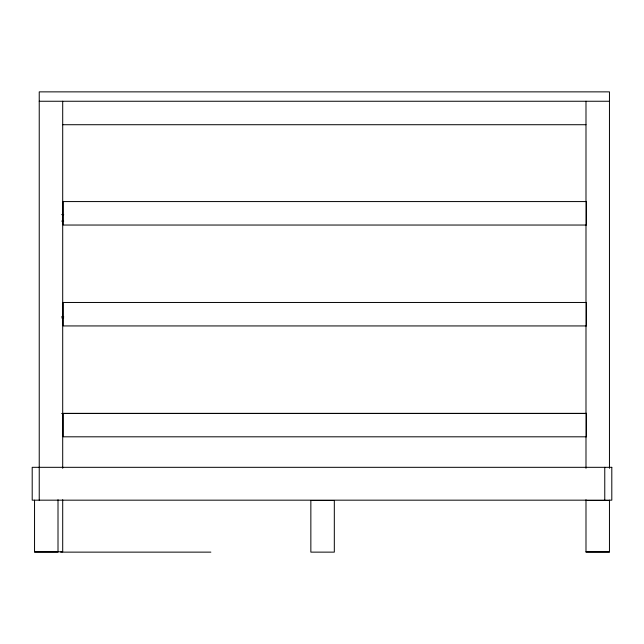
<?xml version="1.0" encoding="UTF-8"?>
<svg xmlns="http://www.w3.org/2000/svg" width="644" height="644" viewBox="0 0 644 644"><rect width="100%" height="100%" fill="white"/><g stroke="black" fill="none" stroke-linecap="round" stroke-linejoin="round"><path stroke-width="0.97" d="M39.236 101.253L609.457 101.253M62.701 124.719L585.992 124.719M61.695 214.629L63.7 214.629M61.695 221.085L63.7 221.085M61.695 316.703L63.7 316.703M61.695 317.878L63.7 317.878M61.695 413.504L586.08 413.504M585.992 500.509L609.457 500.509M34.543 551.795L62.701 551.795L62.701 499.728M585.992 551.795L609.457 551.795M60.681 552.133L210.862 552.133M609.457 468.325L609.457 91.867L39.236 91.867L39.236 500.171M609.457 500.171L609.457 552.133L585.992 552.133L585.992 499.728M604.764 467.319L604.764 500.171M585.992 101.253L585.992 468.325M62.701 101.253L62.701 468.325M58.008 499.728L58.008 552.133L34.543 552.133L34.543 500.171M586.491 201.572L63.209 201.572L63.209 225.038L586.491 225.038L586.491 201.572M586.491 302.471L63.209 302.471L63.209 325.936L586.491 325.936L586.491 302.471M586.491 413.343L63.209 413.343L63.209 436.809L586.491 436.809L586.491 413.343M611.8 467.319L32.2 467.319L32.2 500.171L611.8 500.171L611.8 467.319M334.317 500.509L310.851 500.509L310.851 552.133L334.317 552.133L334.317 500.509"/></g></svg>
